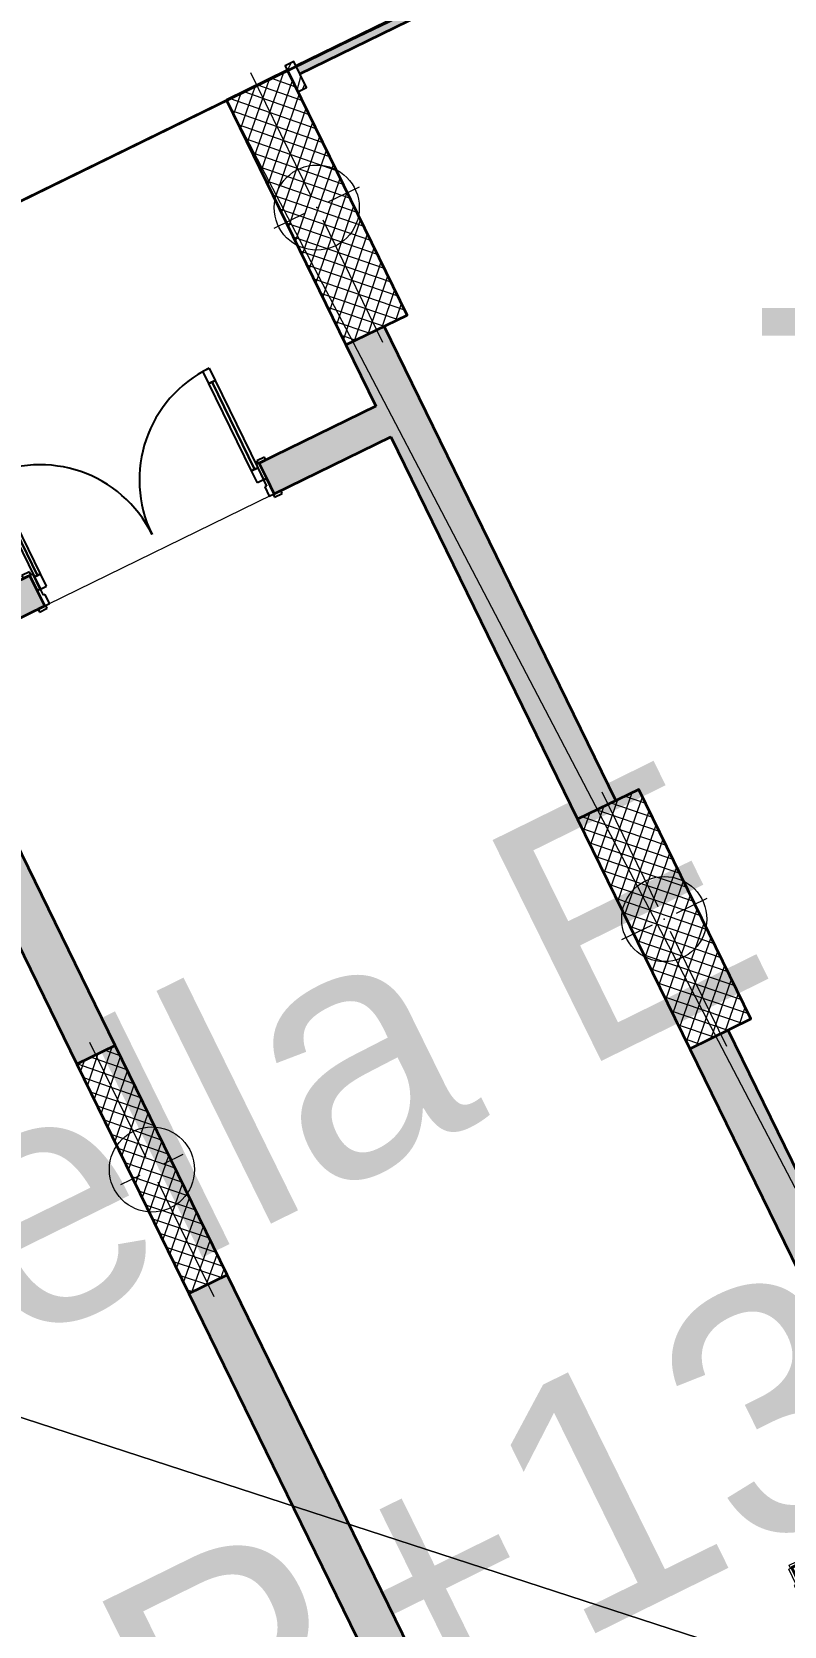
# Model space of a CAD drawing. Header units: metres. Extents: x 7511825 to 7512099, y 4692231 to 4692445.
# Drawn here: x 7511883.73 to 7511888.15, y 4692375.46 to 4692384.83 of the extents above; entities that cross this region are included whole.
import ezdxf
from ezdxf import colors
from ezdxf.entities.mleader import LeaderData, LeaderLine
from ezdxf.math import Vec2, Vec3

# ---------------------------------------------------------------- set-up
doc = ezdxf.new("R2010")
doc.units = ezdxf.units.M
doc.header["$XCLIPFRAME"] = 0
doc.header["$PDMODE"] = 32
doc.header["$PDSIZE"] = 0.5
for name, color, linetype, lineweight in [('- lokalet e_Pen_No__132', 255, 'Continuous', 0), ('0_Pen_No__132', 255, 'Continuous', 0), ('A - Alumil_Pen_No__102', 254, 'Continuous', 13), ('A - Alumil_Pen_No__42', 8, 'Continuous', 25), ('A - Muret_Pen_No__7', 7, 'Continuous', 35), ('A - Perdhesa Polyine_Pen_No__6', 1, 'Continuous', 0), ('A - Pllaka Suteren_Pen_No__42', 8, 'Continuous', 25), ('A - Shtyllat_Pen_No__1', 7, 'Continuous', 0), ('A - Shtyllat_Pen_No__7', 7, 'Continuous', 35), ('ARCHICAD Doors_Pen_No__42', 8, 'Continuous', 25), ('etazha', 7, 'Continuous', 0), ('Site & Landscape - Terrain_Pen_No__42', 8, 'Continuous', 25)]:
    doc.layers.add(name, color=color, linetype=linetype, lineweight=lineweight)
for name, color, linetype in [('A - Alumil', 7, 'Continuous'), ('A - Muret', 7, 'Continuous'), ('A - Pllaka Suteren', 7, 'Continuous'), ('A - Shtyllat', 7, 'Continuous'), ('fer +', 32, 'Continuous'), ('Site & Landscape - Terrain', 7, 'Continuous')]:
    doc.layers.add(name, color=color, linetype=linetype)
for name, color, linetype, lineweight, true_color in [('ARCHICAD Doors_Pen_No__108', 7, 'Continuous', 13, 0xfd8379), ('parcelat e vjetra', 7, 'Continuous', 0, 0x848443), ('parcelat e vjetra nr', 7, 'Continuous', 0, 0x848443)]:
    doc.layers.add(name, color=color, linetype=linetype, lineweight=lineweight, true_color=true_color)
doc.styles.add('GENERATED_STYLE_1', font='arial.ttf')
doc.styles.get("Standard").update_dxf_attribs({"font": 'arial.ttf'})
picture_1 = doc.add_image_def('image1.tif', size_in_pixel=(11235, 8447))
pattern_1 = [(44.99999999999999, (0, 0), (-45.96193909124158, 45.96193909124162), [])]
pattern_2 = [(44.99999999999999, (0, 0), (-45.96193909124158, 45.96193909124162), []), (135.0000000000002, (0, 0), (45.96193909124145, 45.96193909124175), [])]

# ---------------------------------------------------------------- blocks, each defined once
blk = doc.blocks.new('Slab_1', base_point=(-1850.000000000003, -19000.83600967443))
at = {"layer": 'A - Pllaka Suteren_Pen_No__42', "color": 8, "linetype": 'Continuous', "lineweight": 25, "flags": 128}
blk.add_lwpolyline([(-1850.000000000003, -19000.83600967443), (52099.99999999999, -19000.83600967443), (52099.99999999999, 0), (2.220446049250313e-13, 0), (1.110223024625157e-12, -8550.830745419273), (-1850.000000000002, -8550.830745419273)], close=True, dxfattribs=at)
blk = doc.blocks.new('Morph_1')
at = {"layer": 'Site & Landscape - Terrain_Pen_No__42', "color": 8, "linetype": 'Continuous', "lineweight": 25, "flags": 128}
blk.add_lwpolyline([(73150.24494963167, 2.132307174712064), (0.6148023873038269, -5.330642736424362)], dxfattribs=at)
blk = doc.blocks.new('Wall_172', base_point=(16625, -1.06581410364015e-11))
at = {"layer": 'A - Muret', "linetype": 'Continuous', "lineweight": 0, "true_color": 0x000000}
for points in [[(16875.0000474552, -1599.999948527698), (16625, -1599.999948527698), (16625, -4700.000019396691), (16875.0000474552, -4700.000019396691)], [(16625, -9150.839651259887), (16875.0000474552, -9150.839651259887), (16875.0000474552, -6199.999966578678), (16625, -6199.999966578678)], [(16875, -9150.839651259887), (16625, -9400.839651259887), (16875, -9400.839651259887)], [(16625, -9150.839651259887), (16625, -9400.839651259887), (16875, -9150.839651259887)]]:
    blk.add_hatch(color=18, dxfattribs=at).paths.add_polyline_path(points)
at = {"layer": 'A - Muret_Pen_No__7', "color": 7, "linetype": 'Continuous', "lineweight": 35, "flags": 128}
for points in [[(16625, -1599.999968560558), (16625, -1999.999999999994)], [(16875, -4700.000010725534), (16875, -1599.999948527697)], [(16625, -2199.999999999995), (16625, -4699.999995198846)], [(16625, -6200.000053276584), (16625, -9400.839651259887)], [(16875, -7150.839651259885), (16875, -6199.999988037415)], [(16875, -9150.839651259887), (16875, -7350.839651259884)], [(16625, -9400.839651259887), (16875, -9400.839651259887)]]:
    blk.add_lwpolyline(points, dxfattribs=at)
blk = doc.blocks.new('Wall_177', base_point=(13600, -9400.839651259888))
at = {"layer": 'A - Muret', "linetype": 'Continuous', "lineweight": 0, "true_color": 0x000000}
for points in [[(13599.99999997269, -1600.000013832305), (13350.49998361164, -1600.000013832305), (13350.49998361164, -4700.000027500714), (13599.99992993716, -4700.000027500714)], [(13350.50001582815, -9200.839651259887), (13599.99996208206, -9200.839651259887), (13599.99996208206, -6199.999937096406), (13350.50001582815, -6199.999937096406)], [(13600, -9200.839651259887), (13525.00000000001, -9200.839651259887), (13525.00000000001, -9400.839651259887), (13600, -9400.839651259887)]]:
    blk.add_hatch(color=18, dxfattribs=at).paths.add_polyline_path(points)
at = {"layer": 'A - Muret_Pen_No__7', "color": 7, "linetype": 'Continuous', "lineweight": 35}
for p, q in [((13600, -9400.839651259887), (13600, -9200.839651259887)), ((13525.00000000001, -9400.839651259887), (13600, -9400.839651259887))]:
    blk.add_line(p, q, dxfattribs=at)
at = {"layer": 'A - Muret_Pen_No__7', "color": 7, "linetype": 'Continuous', "lineweight": 35, "flags": 128}
for points in [[(13350.50000000001, -1600.000058952517), (13350.50000000001, -4700.000027500714)], [(13600.00000000001, -1999.999999999994), (13600.00000000001, -1600.000058952516)], [(13600.00000000001, -4700.000027500714), (13600.00000000001, -2199.999999999996)], [(13350.50000000001, -6199.999937096405), (13350.5, -9200.839651259887)], [(13600, -9200.839651259887), (13600.00000000001, -6199.999937096406)], [(13525.00000000001, -9200.839651259887), (13350.5, -9200.839651259887)]]:
    blk.add_lwpolyline(points, dxfattribs=at)
blk = doc.blocks.new('Metal Double Door 25_2')
at = {"layer": 'ARCHICAD Doors_Pen_No__42', "color": 8, "linetype": 'Continuous', "lineweight": 25}
for p, q in [((-730, 730), (-730, 649.9999999999999)), ((-690, 730), (-730, 730)), ((-690, 649.9999999999999), (-690, 730)), ((690, 649.9999999999999), (690, 730)), ((690, 730), (730, 730)), ((730, 730), (730, 649.9999999999999)), ((-730, 649.9999999999999), (-690, 649.9999999999999)), ((-710, 649.9999999999999), (-710, 80.00000000000001)), ((730, 649.9999999999999), (690, 649.9999999999999)), ((710, 649.9999999999999), (710, 80.00000000000001)), ((-743, 119), (-793, 119)), ((-793, 119), (-793, 100)), ((-793, 100), (-743, 100)), ((-750, 100), (-793, 100)), ((-750, 100), (-793, 100)), ((-731, 100), (-750, 100)), ((-750, 100), (-750, 0)), ((-750, 0), (-750, 100)), ((-750, 0), (-750, 100)), ((-743, 100), (-743, 119)), ((-731, 0), (-731, 100)), ((750, 100), (731, 100)), ((731, 100), (731, 0)), ((793, 119), (743, 119)), ((743, 119), (743, 100)), ((743, 100), (793, 100)), ((750, 0), (750, 100)), ((750, 0), (750, 100)), ((750, 0), (750, 100)), ((750, 100), (793, 100)), ((750, 100), (793, 100)), ((793, 100), (793, 119)), ((-750, 0), (-731, 0)), ((-730, 0), (-750, 0)), ((-750, 0), (-750, -100)), ((-750, -100), (-750, 0)), ((-750, -100), (-750, 0)), ((-690, 80.00000000000001), (-730, 80.00000000000001)), ((-730, 80.00000000000001), (-730, 0)), ((-730, -40), (-730, 0)), ((-730, 0), (-690, 0)), ((-690, 0), (-690, 80.00000000000001)), ((690, 0), (690, 80.00000000000001)), ((690, 80.00000000000001), (730, 80.00000000000001)), ((730, 0), (690, 0)), ((730, 80.00000000000001), (730, 0)), ((750, 0), (730, 0)), ((730, 0), (730, -40)), ((731, 0), (750, 0)), ((750, -100), (750, 0)), ((750, -100), (750, 0)), ((750, -100), (750, 0)), ((-718, -40), (-730, -40)), ((-718, -100), (-718, -40)), ((730, -40), (718, -40)), ((718, -40), (718, -100)), ((-743, -100), (-793, -100)), ((-793, -100), (-793, -119)), ((-750, -100), (-793, -100)), ((-750, -100), (-793, -100)), ((-793, -119), (-743, -119)), ((-750, -100), (-718, -100)), ((-743, -119), (-743, -100)), ((718, -100), (750, -100)), ((793, -100), (743, -100)), ((743, -100), (743, -119)), ((743, -119), (793, -119)), ((750, -100), (793, -100)), ((750, -100), (793, -100)), ((793, -119), (793, -100))]:
    blk.add_line(p, q, dxfattribs=at)
at = {"layer": 'ARCHICAD Doors_Pen_No__42', "color": 8, "linetype": 'Continuous', "lineweight": 25, "flags": 128}
for points in [[(-730, 649.9999999999999), (-730, 80.00000000000001), (-710, 80.00000000000001), (-710, 649.9999999999999)], [(-710, 649.9999999999999), (-710, 80.00000000000001), (-690, 80.00000000000001), (-690, 649.9999999999999)], [(710, 649.9999999999999), (710, 80.00000000000001), (690, 80.00000000000001), (690, 649.9999999999999)], [(730, 649.9999999999999), (730, 80.00000000000001), (710, 80.00000000000001), (710, 649.9999999999999)]]:
    blk.add_lwpolyline(points, close=True, dxfattribs=at)
at = {"layer": 'ARCHICAD Doors_Pen_No__42', "color": 8, "linetype": 'Continuous', "lineweight": 25}
for centre, start, end in [((-730, 0), 0, 90), ((730, 0), 90, 180)]:
    blk.add_arc(centre, 730, start, end, dxfattribs=at)
blk = doc.blocks.new('Wall_197', base_point=(13600, -2199.999999999995))
at = {"layer": 'A - Muret', "linetype": 'Continuous', "lineweight": 0, "true_color": 0x000000}
for points in [[(13600.00000000001, -2199.999999999995), (14362.50002048912, -2199.999999999995), (14362.50002048912, -2000.000020489111), (13600.00000000001, -2000.000020489111)], [(15862.49997951089, -2199.999999999995), (16625, -2199.999999999995), (16625, -2000.000020489111), (15862.49997951089, -2000.000020489111)]]:
    blk.add_hatch(color=18, dxfattribs=at).paths.add_polyline_path(points)
at = {"layer": 'A - Muret_Pen_No__7', "color": 7, "linetype": 'Continuous', "lineweight": 35}
for p, q in [((14362.5, -1999.999999999995), (14319.50000000001, -1999.999999999995)), ((14362.5, -2099.999999999995), (14362.5, -1999.999999999995)), ((15862.5, -1999.999999999995), (15905.5, -1999.999999999995)), ((15862.5, -2099.999999999995), (15862.5, -1999.999999999995)), ((14362.5, -2199.999999999995), (14362.5, -2099.999999999995)), ((15862.5, -2199.999999999995), (15862.5, -2099.999999999995)), ((14362.5, -2199.999999999995), (14319.50000000001, -2199.999999999995)), ((15862.5, -2199.999999999995), (15905.5, -2199.999999999995))]:
    blk.add_line(p, q, dxfattribs=at)
at = {"layer": 'A - Muret_Pen_No__7', "color": 7, "linetype": 'Continuous', "lineweight": 35, "flags": 128}
for points in [[(14362.50002048912, -1999.999999999995), (13600.00000000001, -1999.999999999995)], [(16625, -1999.999999999995), (15862.49997951089, -1999.999999999995)], [(13600.00000000001, -2199.999999999995), (14362.50002048912, -2199.999999999995)], [(15862.49997951089, -2199.999999999995), (16625, -2199.999999999995)]]:
    blk.add_lwpolyline(points, dxfattribs=at)
at = {"layer": 'ARCHICAD Doors_Pen_No__42', "color": 8, "linetype": 'Continuous', "lineweight": 25, "zscale": 1000}
blk.add_blockref('Metal Double Door 25_2', (15112.5, -2099.999999999995), dxfattribs=at)
blk = doc.blocks.new('Metal Double Door 25')
at = {"layer": 'ARCHICAD Doors_Pen_No__108', "color": 11, "linetype": 'Continuous', "lineweight": 13, "true_color": 0xfd8379}
for p, q in [((-730, 730), (-730, 649.9999999999999)), ((-690, 730), (-730, 730)), ((-690, 649.9999999999999), (-690, 730)), ((690, 649.9999999999999), (690, 730)), ((690, 730), (730, 730)), ((730, 730), (730, 649.9999999999999)), ((-730, 649.9999999999999), (-690, 649.9999999999999)), ((-710, 649.9999999999999), (-710, 80.00000000000001)), ((730, 649.9999999999999), (690, 649.9999999999999)), ((710, 649.9999999999999), (710, 80.00000000000001)), ((-793, 0), (-793, 19)), ((-793, 19), (-743, 19)), ((-743, 0), (-793, 0)), ((-750, 0), (-793, 0)), ((-750, 0), (-793, 0)), ((-730, 0), (-750, 0)), ((-750, 0), (-750, -100)), ((-750, 0), (-750, -100)), ((-750, 0), (-750, -100)), ((-743, 19), (-743, 0)), ((-690, 80.00000000000001), (-730, 80.00000000000001)), ((-730, 80.00000000000001), (-730, 0)), ((-730, -40), (-730, 0)), ((-730, 0), (-690, 0)), ((-690, 0), (-690, 80.00000000000001)), ((690, 0), (690, 80.00000000000001)), ((690, 80.00000000000001), (730, 80.00000000000001)), ((730, 0), (690, 0)), ((730, 80.00000000000001), (730, 0)), ((750, 0), (730, 0)), ((730, 0), (730, -40)), ((743, 19), (793, 19)), ((743, 0), (743, 19)), ((793, 0), (743, 0)), ((750, -100), (750, 0)), ((750, 0), (750, -100)), ((750, 0), (750, -100)), ((750, 0), (793, 0)), ((750, 0), (793, 0)), ((793, 19), (793, 0)), ((-718, -40), (-730, -40)), ((-718, -100), (-718, -40)), ((730, -40), (718, -40)), ((718, -40), (718, -100)), ((-750, -200), (-750, -100)), ((-750, -100), (-731, -100)), ((-750, -100), (-718, -100)), ((-750, -100), (-750, -200)), ((-750, -100), (-750, -200)), ((-731, -100), (-731, -200)), ((718, -100), (750, -100)), ((731, -200), (731, -100)), ((731, -100), (750, -100)), ((750, -100), (750, -200)), ((750, -100), (750, -200)), ((750, -100), (750, -200)), ((-793, -219), (-793, -200)), ((-793, -200), (-743, -200)), ((-750, -200), (-793, -200)), ((-750, -200), (-793, -200)), ((-743, -219), (-793, -219)), ((-731, -200), (-750, -200)), ((-743, -200), (-743, -219)), ((750, -200), (731, -200)), ((743, -200), (793, -200)), ((743, -219), (743, -200)), ((793, -219), (743, -219)), ((750, -200), (793, -200)), ((750, -200), (793, -200)), ((793, -200), (793, -219))]:
    blk.add_line(p, q, dxfattribs=at)
at = {"layer": 'ARCHICAD Doors_Pen_No__108', "color": 11, "linetype": 'Continuous', "lineweight": 13, "true_color": 0xfd8379, "flags": 128}
for points in [[(-730, 649.9999999999999), (-730, 80.00000000000001), (-710, 80.00000000000001), (-710, 649.9999999999999)], [(-710, 649.9999999999999), (-710, 80.00000000000001), (-690, 80.00000000000001), (-690, 649.9999999999999)], [(710, 649.9999999999999), (710, 80.00000000000001), (690, 80.00000000000001), (690, 649.9999999999999)], [(730, 649.9999999999999), (730, 80.00000000000001), (710, 80.00000000000001), (710, 649.9999999999999)]]:
    blk.add_lwpolyline(points, close=True, dxfattribs=at)
at = {"layer": 'ARCHICAD Doors_Pen_No__108', "color": 11, "linetype": 'Continuous', "lineweight": 13, "true_color": 0xfd8379}
for centre, start, end in [((-730, 0), 0, 90), ((730, 0), 90, 180)]:
    blk.add_arc(centre, 730, start, end, dxfattribs=at)
blk = doc.blocks.new('Wall_226', base_point=(13525.00000000001, -9400.839651259887))
at = {"layer": 'A - Muret', "linetype": 'Continuous', "lineweight": 0, "true_color": 0x000000}
h = blk.add_hatch(dxfattribs=at)
h.set_pattern_fill('COMMON_BRICK', color=18, style=0, pattern_type=2)
h.set_pattern_definition(pattern_1)
h.paths.add_polyline_path([(13600, -9400.839651259887), (14324.99998770653, -9400.839651259887), (14324.99998770653, -9200.839671749003), (13600, -9200.839671749003)])
h = blk.add_hatch(dxfattribs=at)
h.set_pattern_fill('COMMON_BRICK', color=18, style=0, pattern_type=2)
h.set_pattern_definition(pattern_1)
h.paths.add_polyline_path([(15824.99999180436, -9400.839651259887), (16625, -9400.839651259887), (16625, -9200.839671749003), (15824.99999180436, -9200.839671749003)])
at = {"layer": 'A - Muret_Pen_No__7', "color": 7, "linetype": 'Continuous', "lineweight": 35}
for p, q in [((13600, -9400.839651259887), (13600, -9200.839651259887)), ((14325.00000000001, -9200.839651259887), (14282.00000000001, -9200.839651259887)), ((14325.00000000001, -9300.839651259887), (14325.00000000001, -9200.839651259887)), ((15825.00000000001, -9200.839651259887), (15868.00000000001, -9200.839651259887)), ((15825.00000000001, -9300.839651259887), (15825.00000000001, -9200.839651259887)), ((14325.00000000001, -9400.839651259887), (14325.00000000001, -9300.839651259887)), ((15825.00000000001, -9400.839651259887), (15825.00000000001, -9300.839651259887)), ((14325.00000000001, -9400.839651259887), (14282.00000000001, -9400.839651259887)), ((15825.00000000001, -9400.839651259887), (15868.00000000001, -9400.839651259887))]:
    blk.add_line(p, q, dxfattribs=at)
at = {"layer": 'A - Muret_Pen_No__7', "color": 7, "linetype": 'Continuous', "lineweight": 35, "flags": 128}
for points in [[(13525.00000000001, -9200.839651259887), (13525.00000000001, -9400.839651259887)], [(14325.00000000001, -9200.839651259887), (13600, -9200.839651259887)], [(16625, -9200.839651259887), (15825.00000000001, -9200.839651259887)], [(16625, -9400.839651259887), (16625, -9200.839651259887)], [(13525.00000000001, -9400.839651259887), (14325.00000000001, -9400.839651259887)], [(15825.00000000001, -9400.839651259887), (16625, -9400.839651259887)]]:
    blk.add_lwpolyline(points, dxfattribs=at)
at = {"layer": 'ARCHICAD Doors_Pen_No__108', "color": 11, "linetype": 'Continuous', "lineweight": 13, "true_color": 0xfd8379, "zscale": 1000, "rotation": 180}
blk.add_blockref('Metal Double Door 25', (15075.00000000001, -9400.839651259887), dxfattribs=at)
blk = doc.blocks.new('Wall_240', base_point=(17025, -0.003680407405740181))
at = {"layer": 'A - Muret', "linetype": 'Continuous', "lineweight": 0, "true_color": 0x000000}
for points in [[(17080.00003688041, -0.003702934515958933), (17080.00003688041, -50.00360515357971), (18775.00001265127, -50.00360515357971), (18775.00001265127, -0.003702934515958933)], [(18830.00000262789, -50.00360515357971), (20525.0000297333, -50.00360515357971), (20525.0000297333, -0.003702934515958933), (18830.00000262789, -0.003702934515958933)], [(20580.0000304087, -50.00362298936447), (22295.00003733981, -50.00362298936447), (22295.00003733981, -0.003693020484252241), (20580.0000304087, -0.003693020484252241)]]:
    blk.add_hatch(color=18, dxfattribs=at).paths.add_polyline_path(points)
at = {"layer": 'A - Muret_Pen_No__7', "color": 7, "linetype": 'Continuous', "lineweight": 35, "flags": 128}
for points in [[(18774.99998323618, -0.003680407405954406), (17080.00003688041, -0.003680407405746786)], [(17080.00003688041, -50.00368040740576), (18774.99998323618, -50.00368040740597)], [(20524.99996647235, -0.003680407406168762), (18830.00002011659, -0.003680407405961143)], [(18830.00002011659, -50.00368040740597), (20524.99996647235, -50.00368040740618)], [(22294.99996311958, -0.003680407406385569), (20580.00000335276, -0.003680407406175499)], [(20580.00000335276, -50.00368040740619), (22294.99996311959, -50.00368040740639)]]:
    blk.add_lwpolyline(points, dxfattribs=at)
blk = doc.blocks.new('Column_54', base_point=(16825, -800.0000000000107))
at = {"layer": 'A - Shtyllat', "linetype": 'Continuous', "lineweight": 0, "true_color": 0x000000}
h = blk.add_hatch(dxfattribs=at)
h.set_pattern_fill('CONCRETE_BLOCK', color=18, style=0, pattern_type=2)
h.set_pattern_definition(pattern_2)
h.paths.add_polyline_path([(16625, -1600.000000000011), (17025, -1600.000000000011), (17025, -1.06581410364015e-11), (16625, -1.06581410364015e-11)])
at = {"layer": 'A - Shtyllat_Pen_No__1', "color": 7, "linetype": 'Continuous', "lineweight": 13}
for p, q in [((16825, -720.0000000000107), (16825, 79.9999999999893)), ((16745, -800.0000000000107), (16545, -800.0000000000107)), ((16905, -800.0000000000107), (17105, -800.0000000000107)), ((16825, -880.0000000000107), (16825, -1680.000000000011))]:
    blk.add_line(p, q, dxfattribs=at)
blk.add_point((16825, -800.0000000000107), dxfattribs=at)
at = {"layer": 'A - Shtyllat_Pen_No__7', "color": 7, "linetype": 'Continuous', "lineweight": 35, "flags": 128}
blk.add_lwpolyline([(16625, -1600.000000000011), (17025, -1600.000000000011), (17025, -1.06581410364015e-11), (16625, -1.06581410364015e-11)], close=True, dxfattribs=at)
blk = doc.blocks.new('Column_64', base_point=(16825, -5450.000000000019))
at = {"layer": 'A - Shtyllat', "linetype": 'Continuous', "lineweight": 0, "true_color": 0x000000}
h = blk.add_hatch(dxfattribs=at)
h.set_pattern_fill('CONCRETE_BLOCK', color=18, style=0, pattern_type=2)
h.set_pattern_definition(pattern_2)
h.paths.add_polyline_path([(16625, -6200.000000000019), (17025, -6200.000000000019), (17025, -4700.000000000019), (16625, -4700.000000000019)])
at = {"layer": 'A - Shtyllat_Pen_No__1', "color": 7, "linetype": 'Continuous', "lineweight": 13}
for p, q in [((16825, -5370.000000000019), (16825, -4620.000000000019)), ((16745, -5450.000000000019), (16545, -5450.000000000019)), ((16905, -5450.000000000019), (17105, -5450.000000000019)), ((16825, -5530.000000000019), (16825, -6280.000000000019))]:
    blk.add_line(p, q, dxfattribs=at)
blk.add_point((16825, -5450.000000000019), dxfattribs=at)
at = {"layer": 'A - Shtyllat_Pen_No__7', "color": 7, "linetype": 'Continuous', "lineweight": 35, "flags": 128}
blk.add_lwpolyline([(16625, -6200.000000000019), (17025, -6200.000000000019), (17025, -4700.000000000019), (16625, -4700.000000000019)], close=True, dxfattribs=at)
blk = doc.blocks.new('Column_94', base_point=(13475, -5450.000000000019))
at = {"layer": 'A - Shtyllat', "linetype": 'Continuous', "lineweight": 0, "true_color": 0x000000}
h = blk.add_hatch(dxfattribs=at)
h.set_pattern_fill('CONCRETE_BLOCK', color=18, style=0, pattern_type=2)
h.set_pattern_definition(pattern_2)
h.paths.add_polyline_path([(13350, -6200.000000000019), (13600, -6200.000000000019), (13600, -4700.000000000019), (13350, -4700.000000000019)])
at = {"layer": 'A - Shtyllat_Pen_No__1', "color": 7, "linetype": 'Continuous', "lineweight": 13}
for p, q in [((13475, -5370.000000000019), (13475, -4620.000000000019)), ((13395, -5450.000000000019), (13270, -5450.000000000019)), ((13555, -5450.000000000019), (13680, -5450.000000000019)), ((13475, -5530.000000000019), (13475, -6280.000000000019))]:
    blk.add_line(p, q, dxfattribs=at)
blk.add_point((13475, -5450.000000000019), dxfattribs=at)
at = {"layer": 'A - Shtyllat_Pen_No__7', "color": 7, "linetype": 'Continuous', "lineweight": 35, "flags": 128}
blk.add_lwpolyline([(13350, -6200.000000000019), (13600, -6200.000000000019), (13600, -4700.000000000019), (13350, -4700.000000000019)], close=True, dxfattribs=at)
blk = doc.blocks.new('Column_108', base_point=(17052.5, -55.00000000001041))
at = {"layer": 'A - Alumil_Pen_No__102', "linetype": 'Continuous', "lineweight": 13}
h = blk.add_hatch(dxfattribs=at)
h.set_pattern_fill('STEEL', color=254, style=0, pattern_type=2)
h.set_pattern_definition([(44.99999999999999, (0, 0), (-79.54951288348656, 79.54951288348661), []), (44.99999999999999, (-26.51650429449552, 26.51650429449554), (-79.54951288348656, 79.54951288348661), [])])
h.paths.add_polyline_path([(17025, -140.0000000000104), (17080, -140.0000000000104), (17080, 29.9999999999896), (17025, 29.9999999999896)])
at = {"layer": 'A - Alumil_Pen_No__42', "color": 8, "linetype": 'Continuous', "lineweight": 25, "flags": 128}
blk.add_lwpolyline([(17025, -140.0000000000104), (17080, -140.0000000000104), (17080, 29.9999999999896), (17025, 29.9999999999896)], close=True, dxfattribs=at)

msp = doc.modelspace()

# ---------------------------------------------------------------- linework, layer by layer
at = {"layer": '- lokalet e_Pen_No__132', "color": 255, "linetype": 'Continuous', "lineweight": 0, "flags": 128}
for points in [[(7511893.505574491, 4692367.558490457), (7511899.075916148, 4692370.280859612), (7511890.781106889, 4692387.253180017), (7511884.869914306, 4692384.425445324), (7511889.112583503, 4692376.31371774), (7511890.931929008, 4692377.202878654), (7511893.429999997, 4692372.429499995), (7511891.638880744, 4692371.315373288)], [(7511890.221768239, 4692365.953609931), (7511890.270628506, 4692365.916264377), (7511887.899533245, 4692370.767851344), (7511886.32725939, 4692369.999440696), (7511884.707684384, 4692373.882670898), (7511886.279958239, 4692374.651081546), (7511882.152126643, 4692383.097192631), (7511869.933312683, 4692377.125544162), (7511873.750499379, 4692369.440313716), (7511872.08838134, 4692368.627993906), (7511876.639568237, 4692359.315639657)]]:
    msp.add_lwpolyline(points, close=True, dxfattribs=at)
at = {"layer": '0_Pen_No__132', "color": 255, "linetype": 'Continuous', "lineweight": 0, "flags": 128}
msp.add_lwpolyline([(7511887.176238359, 4692372.873459221), (7511889.900186361, 4692374.232324449), (7511889.904228956, 4692374.224052745), (7511891.679826641, 4692375.091832976), (7511890.825873336, 4692376.850526353), (7511888.997745902, 4692375.979334239), (7511885.835916264, 4692382.448872478), (7511883.118128601, 4692381.120619785), (7511886.279958239, 4692374.651081546), (7511884.707684384, 4692373.882670898), (7511885.585867982, 4692372.085786492), (7511887.169646782, 4692372.887592143)], close=True, dxfattribs=at)
at = {"layer": 'A - Perdhesa Polyine_Pen_No__6', "linetype": 'Continuous', "lineweight": 0}
msp.add_lwpolyline([(7511902.894614684, 4692372.085933802), (7511876.615180241, 4692359.242498696), (7511872.026729549, 4692368.631254219), (7511873.688786674, 4692369.443544257), (7511869.934187023, 4692377.125971472), (7511894.551503427, 4692389.157086769)], close=True, dxfattribs=at)
at = {"layer": 'A - Shtyllat_Pen_No__1', "color": 7, "linetype": 'Continuous', "flags": 128}
for points in [[(7511885.572461192, 4692382.987937789), (7511885.931838074, 4692383.163574509), (7511885.229291196, 4692384.601082034), (7511884.869914315, 4692384.425445315)], [(7511887.592283466, 4692378.855103655), (7511887.951660347, 4692379.030740375), (7511887.293022649, 4692380.378403679), (7511886.933645768, 4692380.20276696)], [(7511884.64988525, 4692377.417078015), (7511884.874495802, 4692377.526850965), (7511884.215858104, 4692378.87451427), (7511883.991247552, 4692378.76474132)]]:
    msp.add_lwpolyline(points, close=True, dxfattribs=at)
at = {"layer": 'parcelat e vjetra', "lineweight": 0, "flags": 128}
msp.add_lwpolyline([(7511942.993, 4692405.116), (7511913.452, 4692385.678), (7511902.611, 4692378.579), (7511894.291, 4692373.23), (7511877.791, 4692378.6), (7511870.102, 4692387.2), (7511870.032, 4692387.28), (7511869.842, 4692387.49), (7511869.532, 4692387.82), (7511855.942, 4692402.56), (7511850.842, 4692406.99), (7511889.413, 4692421.428), (7511926.304, 4692436.845), (7511934.243, 4692423.576)], close=True, dxfattribs=at)
msp.add_lwpolyline([(7511866.161, 4692371.131), (7511869.532000001, 4692387.82), (7511869.842, 4692387.49), (7511870.032000001, 4692387.28), (7511870.102000001, 4692387.2), (7511877.791, 4692378.6), (7511894.291, 4692373.23), (7511894.943, 4692372.976), (7511892.856000001, 4692371.514), (7511892.757999999, 4692370.324), (7511892.71, 4692369.743), (7511892.786, 4692367.666), (7511893.466, 4692365.435), (7511890.286, 4692365.442), (7511887.703, 4692365.8), (7511877.458, 4692367.218), (7511869.461, 4692368.275), (7511866.082, 4692368.871), (7511866.161, 4692371.131)], dxfattribs=at)

# ---------------------------------------------------------------- block references
at = {"layer": 'A - Alumil', "color": 8, "lineweight": 25, "xscale": 0.001, "yscale": 0.001, "zscale": 0.001, "rotation": 26.04594870372196}
msp.add_blockref('Column_108', (7511885.278148397, 4692384.563742747), dxfattribs=at)
at = {"layer": 'A - Muret', "color": 7, "lineweight": 35, "xscale": 0.001, "yscale": 0.001, "zscale": 0.001, "rotation": 26.04594870372196}
for name, p in [('Wall_240', (7511885.229292803, 4692384.601078737)), ('Wall_197', (7511883.118128601, 4692381.120619785)), ('Wall_172', (7511884.869914306, 4692384.425445324)), ('Wall_177', (7511886.279958239, 4692374.651081546)), ('Wall_226', (7511886.212575073, 4692374.618149661))]:
    msp.add_blockref(name, p, dxfattribs=at)
at = {"layer": 'A - Pllaka Suteren', "color": 8, "linetype": 'Continuous', "lineweight": 25, "xscale": 0.001, "yscale": 0.001, "zscale": 0.001, "rotation": 26.04594870372196}
msp.add_blockref('Slab_1', (7511876.614305877, 4692359.242071373), dxfattribs=at)
at = {"layer": 'A - Shtyllat', "color": 7, "lineweight": 35, "xscale": 0.001, "yscale": 0.001, "zscale": 0.001, "rotation": 26.04594870372196}
for name, p in [('Column_54', (7511885.400876186, 4692383.794509921)), ('Column_64', (7511887.442653053, 4692379.616753678)), ('Column_94', (7511884.432871672, 4692378.145796151))]:
    msp.add_blockref(name, p, dxfattribs=at)
at = {"layer": 'Site & Landscape - Terrain', "linetype": 'Continuous', "lineweight": 0, "xscale": 0.001, "yscale": 0.001, "zscale": 0.001, "rotation": 26.04594870372196}
msp.add_blockref('Morph_1', (7511869.933312683, 4692377.125544162), dxfattribs=at)

# ---------------------------------------------------------------- texts
at = {"layer": 'etazha', "color": 0, "style": 'GENERATED_STYLE_1'}
for s, p in [('Llamella E', (7511879.671367995, 4692375.139969527)), ('2B+S+P+13+PH', (7511879.091110481, 4692371.51045809))]:
    msp.add_text(s, height=1.446028900170204, rotation=26.20856088645989, dxfattribs=at).set_placement(p)
at = {"layer": 'parcelat e vjetra nr'}
msp.add_text('712-5', height=1.5, dxfattribs=at).set_placement((7511887.908882956, 4692381.705601959))

# ---------------------------------------------------------------- pictures from other files: only their frames are drawn
at = {"layer": 'fer +', "lineweight": 13}
image = msp.add_image(picture_1, insert=(7510761.385077205, 4690852.668166598), size_in_units=(2378.0750000000003, 1787.9483333333335), dxfattribs=at)
image.set_boundary_path([(5025.280434943736, 987.8931494690478), (5895.767949923873, 1572.597013030201)])
image.dxf.flags = 15

# ---------------------------------------------------------------- leaders
at = {"layer": 'A - Perdhesa Polyine_Pen_No__6', "linetype": 'Continuous'}
ml = msp.add_multileader_mtext('Standard', dxfattribs=at)
ml.set_content('Përdhesa Morea', color=256)
ml.set_leader_properties()
ml.build(insert=Vec2(0, 0))
ml.multileader.update_dxf_attribs({"text_left_attachment_type": 6, "text_right_attachment_type": 6, "dogleg_length": 0.36, "arrow_head_size": 1.2})
ctx = ml.context
ctx.base_point, ctx.char_height, ctx.arrow_head_size, ctx.landing_gap_size, ctx.plane_origin = Vec3(7511875.265853332, 4692388.482324269), 1.5, 1.2, 0.3, Vec3(7511872.480409915, 4692371.913832963)
ctx.left_attachment, ctx.right_attachment = 6, 6
notes = []
notes.append((ctx, [(0, (1, 1, 0), (7511874.905853332, 4692388.482324269), (1, 0), 0.36, [(0, [(7511872.480409915, 4692371.913832963)], 0, [])])]))
ctx.mtext.insert, ctx.mtext.flow_direction = Vec3(7511875.565853332, 4692390.282324268), 5
for ctx, leaders in notes:
    for number, flags, end, landing, length, lines in leaders:
        leader = LeaderData()
        leader.index, (leader.has_last_leader_line, leader.has_dogleg_vector, leader.attachment_direction) = number, flags
        leader.last_leader_point, leader.dogleg_vector, leader.dogleg_length = Vec3(end), Vec3(landing), length
        for number, points, colour, breaks in lines:
            line = LeaderLine()
            line.index, line.vertices, line.color, line.breaks = number, Vec3.list(points), colors.encode_raw_color(colour), breaks
            leader.lines.append(line)
        ctx.leaders.append(leader)

doc.saveas('drawing.dxf')
